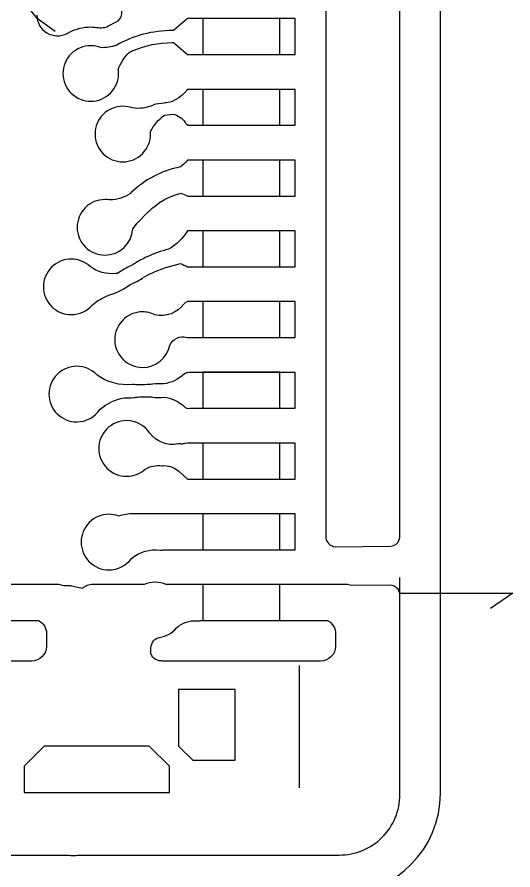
# Model space of a CAD drawing. Header units: millimetres. Extents: x 164 to 1164, y 133 to 906.
# Drawn here: x 554.46 to 561.73, y 498.71 to 511.21 of the extents above; entities that cross this region are included whole.
import ezdxf

# ---------------------------------------------------------------- set-up
doc = ezdxf.new("R2010")
doc.units = ezdxf.units.MM
for name, color, linetype in [('gbr-dxf', 7, 'Continuous'), ('gbr-dxf_layer0', 7, 'Continuous'), ('gbr-outline-dxf', 2, 'Continuous'), ('lingjian_layer1', 7, 'Continuous'), ('outline_layer0', 7, 'Continuous')]:
    doc.layers.add(name, color=color, linetype=linetype)

msp = doc.modelspace()

# ---------------------------------------------------------------- linework, layer by layer
at = {"layer": 'gbr-dxf', "linetype": 'Continuous'}
for points in [[(558.984, 519.886), (558.984, 503.582, 0.359758), (559.119, 503.448), (559.937, 503.457, 0.353965), (560.069, 503.59), (560.069, 526.405, 0.35684)], [(554.747, 511.241, 0.565225), (555.191, 510.974, -0.014646), (555.226, 510.992, -0.120233), (555.538, 511.068, -0.040286), (555.647, 511.059, 0.05176), (555.744, 511.062, 0.047953), (555.771, 511.071, -0.0193), (555.906, 511.14, 0.556737), (555.938, 511.395, -0.219527)], [(556.973, 510.154), (556.954, 510.154), (556.954, 510.146, 0.082784), (556.934, 510.128, -0.135509), (556.698, 509.965), (556.643, 509.957, 0.018372), (556.612, 509.953), (556.489, 509.936, 0.107651), (556.454, 509.923, -0.142576), (556.15, 509.881, 0.089652), (556.007, 509.906, 0.414225), (555.6, 509.499, 0.414225), (556.007, 509.092, 0.414225), (556.414, 509.499, 0.022581), (556.413, 509.535, -0.118262), (556.616, 509.774), (556.741, 509.791, -0.206748), (556.922, 509.667, 0.135565), (556.954, 509.638), (556.954, 509.627), (558.533, 509.627), (558.533, 510.154), (557.02, 510.154)], [(556.96, 506.006), (556.954, 506.006), (556.954, 506.005, 0.131668), (556.91, 505.982, -0.153406), (556.604, 505.837, 0.05128), (556.449, 505.835, 0.09627), (556.414, 505.827, 0.002626), (556.194, 505.821, 0.119471), (556.15, 505.827, -0.186678), (555.626, 505.971, 0.203596), (555.333, 506.095, 0.414225), (554.925, 505.688, 0.414225), (555.333, 505.28, 0.253905), (555.674, 505.466, -0.13406), (556.027, 505.632, 0.037688), (556.169, 505.636, 0.079044), (556.198, 505.644, -0.002645), (556.417, 505.649, 0.066226), (556.442, 505.643, 0.054117), (556.605, 505.643, -0.153188), (556.913, 505.502, 0.124866), (556.954, 505.48), (556.954, 505.479), (556.957, 505.479, 0.103875), (556.997, 505.479), (558.533, 505.479), (558.533, 506.006), (556.992, 506.006)], [(552.062, 498.931), (555.203, 498.931, 0.049295), (555.282, 498.923, 0.049295), (555.362, 498.931), (559.181, 498.931, 0.41422), (560.069, 499.819), (560.069, 502.754, 0.359853), (559.934, 502.888), (559.363, 502.882, 0.082666), (559.278, 502.896), (558.533, 502.896), (558.533, 502.897), (556.955, 502.897), (556.955, 502.896), (556.641, 502.896, 0.101326), (556.48, 502.929, 0.101341), (556.32, 502.896), (555.571, 502.896, 0.167159), (555.409, 502.84), (555.259, 502.873, 0.020388), (555.235, 502.876), (555.144, 502.875, 0.100677), (555.041, 502.896), (554.296, 502.896)]]:
    msp.add_lwpolyline(points, format="xyb", dxfattribs=at)
for points in [[(555.538, 509.979, 0.414225), (555.945, 510.387, 0.037456), (555.94, 510.447, -0.109094), (556.101, 510.695, -0.029872), (556.156, 510.723), (556.158, 510.723, -0.098438), (556.729, 510.839, 0.01552), (556.734, 510.839), (556.752, 510.839), (556.954, 510.663), (556.956, 510.664), (558.533, 510.664), (558.533, 511.191), (556.955, 511.191), (556.954, 511.192), (556.752, 511.016), (556.739, 511.016, 0.015872), (556.734, 511.016, 0.129715), (555.91, 510.799, -0.099865), (555.687, 510.765, 0.094259), (555.538, 510.794, 0.414225), (555.13, 510.387, 0.414225)], [(555.745, 507.725, 0.397572), (556.152, 508.109), (556.218, 508.194), (556.386, 508.362), (556.387, 508.363, -0.133675), (556.859, 508.633, -0.048389), (556.954, 508.591), (556.954, 508.59), (558.533, 508.59), (558.533, 509.117), (556.954, 509.117), (556.954, 509.116, -0.057837), (556.851, 509.016, 0.149747), (556.121, 508.63), (556.12, 508.629), (556.12, 508.628, -0.148552), (555.819, 508.533, 0.045457), (555.745, 508.539, 0.414225), (555.338, 508.132, 0.414225)], [(555.251, 506.852, 0.219636), (555.561, 506.995, -0.076464), (555.776, 507.127, 0.075968), (556.096, 507.278), (556.097, 507.279, -0.04138), (556.18, 507.324, 0.011064), (556.183, 507.325, 0.039464), (556.29, 507.384, 0.011523), (556.292, 507.386, -0.038669), (556.431, 507.461), (556.433, 507.462, -0.049582), (556.851, 507.6, -0.053918), (556.954, 507.553), (556.954, 507.553), (558.533, 507.553), (558.533, 508.081), (556.954, 508.081), (556.954, 508.079, -0.139053), (556.677, 507.813, 0.034999), (556.361, 507.699, 0.014802), (556.357, 507.697, 0.038646), (556.194, 507.608), (556.192, 507.607, -0.038406), (556.112, 507.562), (556.11, 507.562, 0.041745), (556.001, 507.502, 0.010647), (555.999, 507.501, -0.023414), (555.92, 507.452, 0.063123), (555.899, 507.453, -0.185429), (555.53, 507.556, 0.190895), (555.251, 507.666, 0.414225), (554.844, 507.259, 0.414225)], [(556.955, 506.516), (556.955, 506.516), (558.533, 506.516), (558.533, 507.044), (556.955, 507.044), (556.955, 507.042), (556.953, 507.039, 0.181055), (556.905, 507.009, -0.296273), (556.477, 506.85, 0.115754), (556.296, 506.893, 0.414225), (555.889, 506.485, 0.414225), (556.296, 506.078, 0.355818), (556.695, 506.403, -0.371868), (556.947, 506.519, 0.018813), (556.952, 506.518), (556.954, 506.516)], [(556.954, 504.442), (556.955, 504.442), (558.533, 504.442), (558.533, 504.97), (556.956, 504.97), (556.954, 504.97), (556.913, 504.961), (556.913, 504.961, -0.034354), (556.863, 504.953, 0.149308), (556.815, 504.957, -0.289647), (556.403, 505.114, 0.252575), (556.063, 505.298, 0.414225), (555.655, 504.89, 0.414225), (556.063, 504.483, 0.185657), (556.336, 504.588, -0.165768), (556.578, 504.636, 0.133312), (556.62, 504.642, -0.158498), (556.831, 504.553)], [(555.804, 503.111, 0.239688), (556.134, 503.278, -0.210088), (556.558, 503.4, 0.142287), (556.602, 503.406), (556.954, 503.406), (556.954, 503.406), (558.533, 503.406), (558.533, 503.933), (556.954, 503.933), (556.954, 503.933), (556.173, 503.933, 0.010933), (556.163, 503.933, 0.0697), (555.947, 503.9, 0.089936), (555.804, 503.926, 0.414225), (555.397, 503.518, 0.414225)], [(552.351, 501.775, 0.016711), (552.346, 501.775, -0.411845), (552.124, 501.995), (552.124, 502.183, -0.264542), (552.241, 502.369), (552.718, 502.369), (552.718, 502.369), (554.296, 502.369), (554.296, 502.369), (554.773, 502.369, -0.268576), (554.89, 502.18), (554.89, 501.994, -0.4075), (554.671, 501.775)], [(556.584, 501.775, 0.057038), (556.568, 501.777, -0.362636), (556.415, 501.904, 0.112902), (556.419, 501.94, -0.337199), (556.527, 502.117, 0.195581), (556.796, 502.264, -0.215184), (557.096, 502.362, 0.137134), (557.14, 502.369), (558.533, 502.369), (558.533, 502.369), (559.009, 502.369, -0.276923), (559.127, 502.173), (559.127, 502.17), (559.127, 501.994, -0.4075), (558.907, 501.775)]]:
    msp.add_lwpolyline(points, format="xyb", close=True, dxfattribs=at)
at = {"layer": 'gbr-dxf'}
for points in [[(556.973, 510.154, -0.145808), (557.02, 510.154, -6.85832)], [(556.96, 506.006, -0.082431), (556.992, 506.006, -12.131326)]]:
    msp.add_lwpolyline(points, format="xyb", dxfattribs=at)
at = {"layer": 'gbr-dxf_layer0', "color": 1}
for points in [[(557.179, 510.664), (558.308, 510.664), (558.308, 511.191), (557.179, 511.191)], [(557.179, 509.627), (558.308, 509.627), (558.308, 510.154), (557.179, 510.154)], [(557.179, 508.59), (558.308, 508.59), (558.308, 509.117), (557.179, 509.117)], [(557.18, 507.553), (558.308, 507.553), (558.308, 508.081), (557.18, 508.081)], [(557.179, 506.516), (558.308, 506.516), (558.308, 507.043), (557.179, 507.043)], [(557.179, 505.479), (558.308, 505.479), (558.308, 506.007), (557.179, 506.007)], [(557.179, 504.442), (558.308, 504.442), (558.308, 504.97), (557.179, 504.97)], [(557.18, 503.406), (558.308, 503.406), (558.308, 503.934), (557.18, 503.934)], [(557.179, 502.369), (558.308, 502.369), (558.308, 502.896), (557.179, 502.896)], [(557.033, 500.322), (557.655, 500.322), (557.655, 501.359), (556.826, 501.359), (556.826, 500.529)], [(554.559, 499.847), (556.692, 499.847), (556.692, 500.233), (556.396, 500.529), (554.855, 500.529), (554.559, 500.233)]]:
    msp.add_lwpolyline(points, close=True, dxfattribs=at)
at = {"layer": 'gbr-outline-dxf', "linetype": 'Continuous', "const_width": 0.0000741}
msp.add_lwpolyline([(358.925, 496.264), (510.478, 496.264, 0.021814), (513.059, 496.377), (534.187, 498.225, -0.02121), (536.697, 498.338), (559.181, 498.338, 0.414218), (560.662, 499.819), (560.662, 528.252, 0.147965), (560.165, 529.894), (559.764, 530.498, 0.250644), (557.299, 531.816), (516.461, 531.816, -0.256384), (508.964, 535.931), (505.954, 540.659, 0.256388), (493.458, 547.517), (346.905, 547.517, 0.207998)], format="xyb", dxfattribs=at)
at = {"layer": 'lingjian_layer1', "color": 1}
for p, q in [((560.07, 502.546), (560.07, 502.998)), ((560.07, 502.772), (561.726, 502.772)), ((561.726, 502.772), (561.395, 502.546)), ((558.591, 501.71), (558.591, 499.915))]:
    msp.add_line(p, q, dxfattribs=at)
msp.add_lwpolyline([(555.016, 511.004), (554.752, 511.193), (554.577, 511.418), (554.489, 511.682), (554.577, 511.983), (554.752, 512.208), (555.016, 512.434), (555.367, 512.509), (557.123, 512.509)], dxfattribs=at)
at = {"layer": 'outline_layer0', "color": 1}
msp.add_lwpolyline([(536.716, 498.355), (559.2, 498.355, 0.410508), (560.662, 499.836), (560.662, 528.3, 0.145239), (560.165, 529.911), (559.764, 530.513, 0.250757), (557.299, 531.832), (516.421, 531.832, -0.255093), (508.965, 535.944), (505.954, 540.675, 0.256396), (493.458, 547.534), (346.874, 547.534, 0.207725), (325.238, 538.112), (295.866, 506.616, -0.2079), (285.037, 501.91), (248.128, 501.909, 0.411807), (246.678, 500.41), (246.678, 471.981, 0.149127), (247.19, 470.33), (247.577, 469.75, 0.252404), (250.059, 468.432)], format="xyb", dxfattribs=at)

doc.saveas('drawing.dxf')
